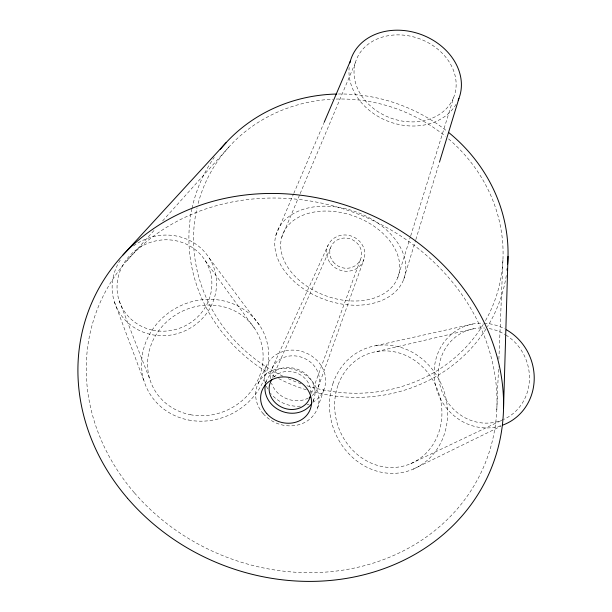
<?xml version="1.0" encoding="UTF-8"?>
<svg xmlns="http://www.w3.org/2000/svg" width="612" height="612" viewBox="0 0 612 612"><rect width="100%" height="100%" fill="white"/><g stroke="black" fill="none" stroke-linecap="round" stroke-linejoin="round"><path stroke-width="0.46" stroke-dasharray="3.06 2.29" d="M496.814 409.795L498.566 366.856M498.879 359.221L502.926 259.993M403.583 279.684A67.68 46.581 20.1 0 0 323.45 206.167A67.68 46.581 20.1 0 0 293.882 281.245A67.68 46.581 20.1 0 0 403.583 279.684L415.54 240.516M415.823 239.606L439.187 163.098M397.724 277.664A61.468 42.297 20.1 0 0 324.658 211.056A61.468 42.297 20.1 0 0 298.197 279.378A61.468 42.297 20.1 0 0 397.724 277.664L410.438 236.745M410.721 235.834L453.951 96.711A52.188 42.167 20.5 0 0 393.493 35.045A52.188 42.167 20.5 0 0 367.812 103.413A52.188 42.167 20.5 0 0 453.951 96.711M317.659 407.745L324.322 388.521M312.74 402.382L314.017 398.81M318.24 387.029L363.941 259.442M311.493 393.394L360.774 258.754M281.65 237.532L299.796 194.486M300.163 193.606L355.35 62.715M275.798 235.513L293.408 194.295M293.783 193.415L323.771 123.264M272.508 377.589L330.993 246.636M265.103 383.693L266.679 380.228M272.095 368.325L328.047 245.32M258.073 383.602L266.694 365.157M126.921 260.674L154.951 229.454M162.585 220.94L230.013 145.771M413.276 469.129L500.861 426.243M410.859 463.605L503.133 419.664A48.088 44.944 66.4 0 1 439.538 383.127A48.088 44.944 66.4 0 1 484.689 328.047M376.831 351.525L474.667 328.537M375.799 345.711L473.81 323.802M209.342 258.233L260.398 326.54M205.295 260.758L255.456 329.692M119.149 300.645L150.047 379.945M114.482 302.137L144.325 381.873M456.085 104.308A57.459 46.428 20.5 0 1 390.64 122.216A57.459 46.428 20.5 0 1 349.161 67.442M270.519 378.675A24.908 22.047 21.8 0 1 303.231 357.852A24.908 22.047 21.8 0 1 312.143 395.543M308.326 398.052A24.908 22.047 21.8 0 1 271.506 383.135M273.709 377.267A21.206 18.674 21.8 0 1 297.524 373.351A21.206 18.674 21.8 0 1 310.827 393.279M265.883 382.339A25.452 22.415 21.8 0 1 298.457 369.633A25.452 22.415 21.8 0 1 312.931 401.403M506.3 275.492A161.109 150.062 22.2 0 1 487.496 326.617M486.004 329.004A161.109 150.062 22.2 0 1 310.689 391.091M306.275 389.79A161.109 150.062 22.2 0 1 278.567 378.568M275.171 376.785A161.109 150.062 22.2 0 1 191.854 209.205M192.053 208.287A161.109 150.062 22.2 0 1 214.254 157.376M338.451 93.996A161.109 150.062 22.2 0 1 447.349 131.435M489.24 328.598A48.088 44.944 66.4 0 1 505.038 334.489M505.856 334.993A48.088 44.944 66.4 0 1 529.457 379.019A48.088 44.944 66.4 0 1 503.951 419.297M448.565 138.924A156.259 145.534 22.2 0 1 485.117 321.3M483.266 324.429A156.259 145.534 22.2 0 1 306.329 385.568M301.028 383.8A156.259 145.534 22.2 0 1 287.196 378.231M282.981 376.242A156.259 145.534 22.2 0 1 197.041 207.85M198.143 203.429A156.259 145.534 22.2 0 1 332.982 99.182M336.233 99.06A156.259 145.534 22.2 0 1 445.414 136.3M265.279 382.921A31.136 27.555 21.8 0 1 283.647 351.303A31.136 27.555 21.8 0 1 321.843 366.787A31.136 27.555 21.8 0 1 312.931 402.229M309.022 404.127A31.136 27.555 21.8 0 1 306.949 404.853M300.37 406.138A31.136 27.555 21.8 0 1 271.567 394.465M271.078 393.891A31.136 27.555 21.8 0 1 270.603 393.302M267.742 388.964A31.136 27.555 21.8 0 1 266.197 385.659M500.8 425.761A52.938 49.48 66.4 0 1 434.933 382.355A52.938 49.48 66.4 0 1 483.105 323.159M484.046 323.197A52.938 49.48 66.4 0 1 504.686 328.858M133.508 245.94A52.617 49.909 -23 0 1 215.286 272.516A52.617 49.909 -23 0 1 154.469 335.139A52.617 49.909 -23 0 1 121.291 258.516M330.679 263.604A19.309 17.955 22.2 0 0 363.459 260.712A19.309 17.955 22.2 0 0 342.988 235.039A19.309 17.955 22.2 0 0 330.679 263.604M333.188 261.898A16.088 14.963 22.2 0 0 360.499 259.457A16.088 14.963 22.2 0 0 343.416 238.083A16.088 14.963 22.2 0 0 333.188 261.898M134.464 492.905A208.646 183.684 21.8 0 0 484.712 464.409A208.646 183.684 21.8 0 0 255.686 198.747A208.646 183.684 21.8 0 0 134.464 492.905M263.206 413.712A32.191 28.274 21.8 0 0 317.161 409.076A32.191 28.274 21.8 0 0 281.566 368.317A32.191 28.274 21.8 0 0 263.206 413.712M337.916 385.499A58.936 52.976 70.8 0 0 397.433 467.186A58.936 52.976 70.8 0 0 429.486 374.896A58.936 52.976 70.8 0 0 337.916 385.499M333.127 382.974A64.88 58.324 70.8 0 0 398.473 473.045A64.88 58.324 70.8 0 0 433.977 371.53A64.88 58.324 70.8 0 0 333.127 382.974M190.37 414.707A58.783 54.284 -28.7 0 0 261.163 342.544A58.783 54.284 -28.7 0 0 164.513 323.947A58.783 54.284 -28.7 0 0 190.37 414.707M152.717 330.182A47.797 45.334 -23 0 0 210.123 271.483A47.797 45.334 -23 0 0 130.54 254.806A47.797 45.334 -23 0 0 152.717 330.182M188.588 420.023A64.719 59.762 -28.7 0 0 266.648 340.7A64.719 59.762 -28.7 0 0 160.29 320.053A64.719 59.762 -28.7 0 0 188.588 420.023"/><path stroke-width="0.92" d="M503.538 408.319L508.014 256.336M439.462 162.188L458.931 98.425M324.146 122.385L350.378 61.001M123.058 254.913L226.356 142.374M349.919 62.806A57.459 46.428 20.5 0 1 419.725 34.004A57.459 46.428 20.5 0 1 458.227 100.146M310.59 395.161A21.206 18.674 21.8 0 1 282.706 407.646A21.206 18.674 21.8 0 1 272.195 379.096M311.806 403.362A25.452 22.415 21.8 0 1 281.268 411.034A25.452 22.415 21.8 0 1 265.44 383.969M220.274 149.389A161.109 150.062 22.2 0 1 336.768 94.026M448.665 132.49A161.109 150.062 22.2 0 1 507.639 264.055M507.21 268.653A161.109 150.062 22.2 0 1 507.034 270.175M309.833 397.203A24.908 22.047 21.8 0 1 309.335 397.502M506.292 329.73A52.938 49.48 66.4 0 1 534.184 380.259A52.938 49.48 66.4 0 1 502.567 425.156M266.74 413.505A25.88 22.705 21.8 0 0 310.1 409.711A25.88 22.705 21.8 0 0 281.398 377.015A25.88 22.705 21.8 0 0 266.74 413.505M127.587 498.336A216.243 190.171 21.8 0 0 490.686 469.787A216.243 190.171 21.8 0 0 253.965 194.149A216.243 190.171 21.8 0 0 127.587 498.336"/></g></svg>
